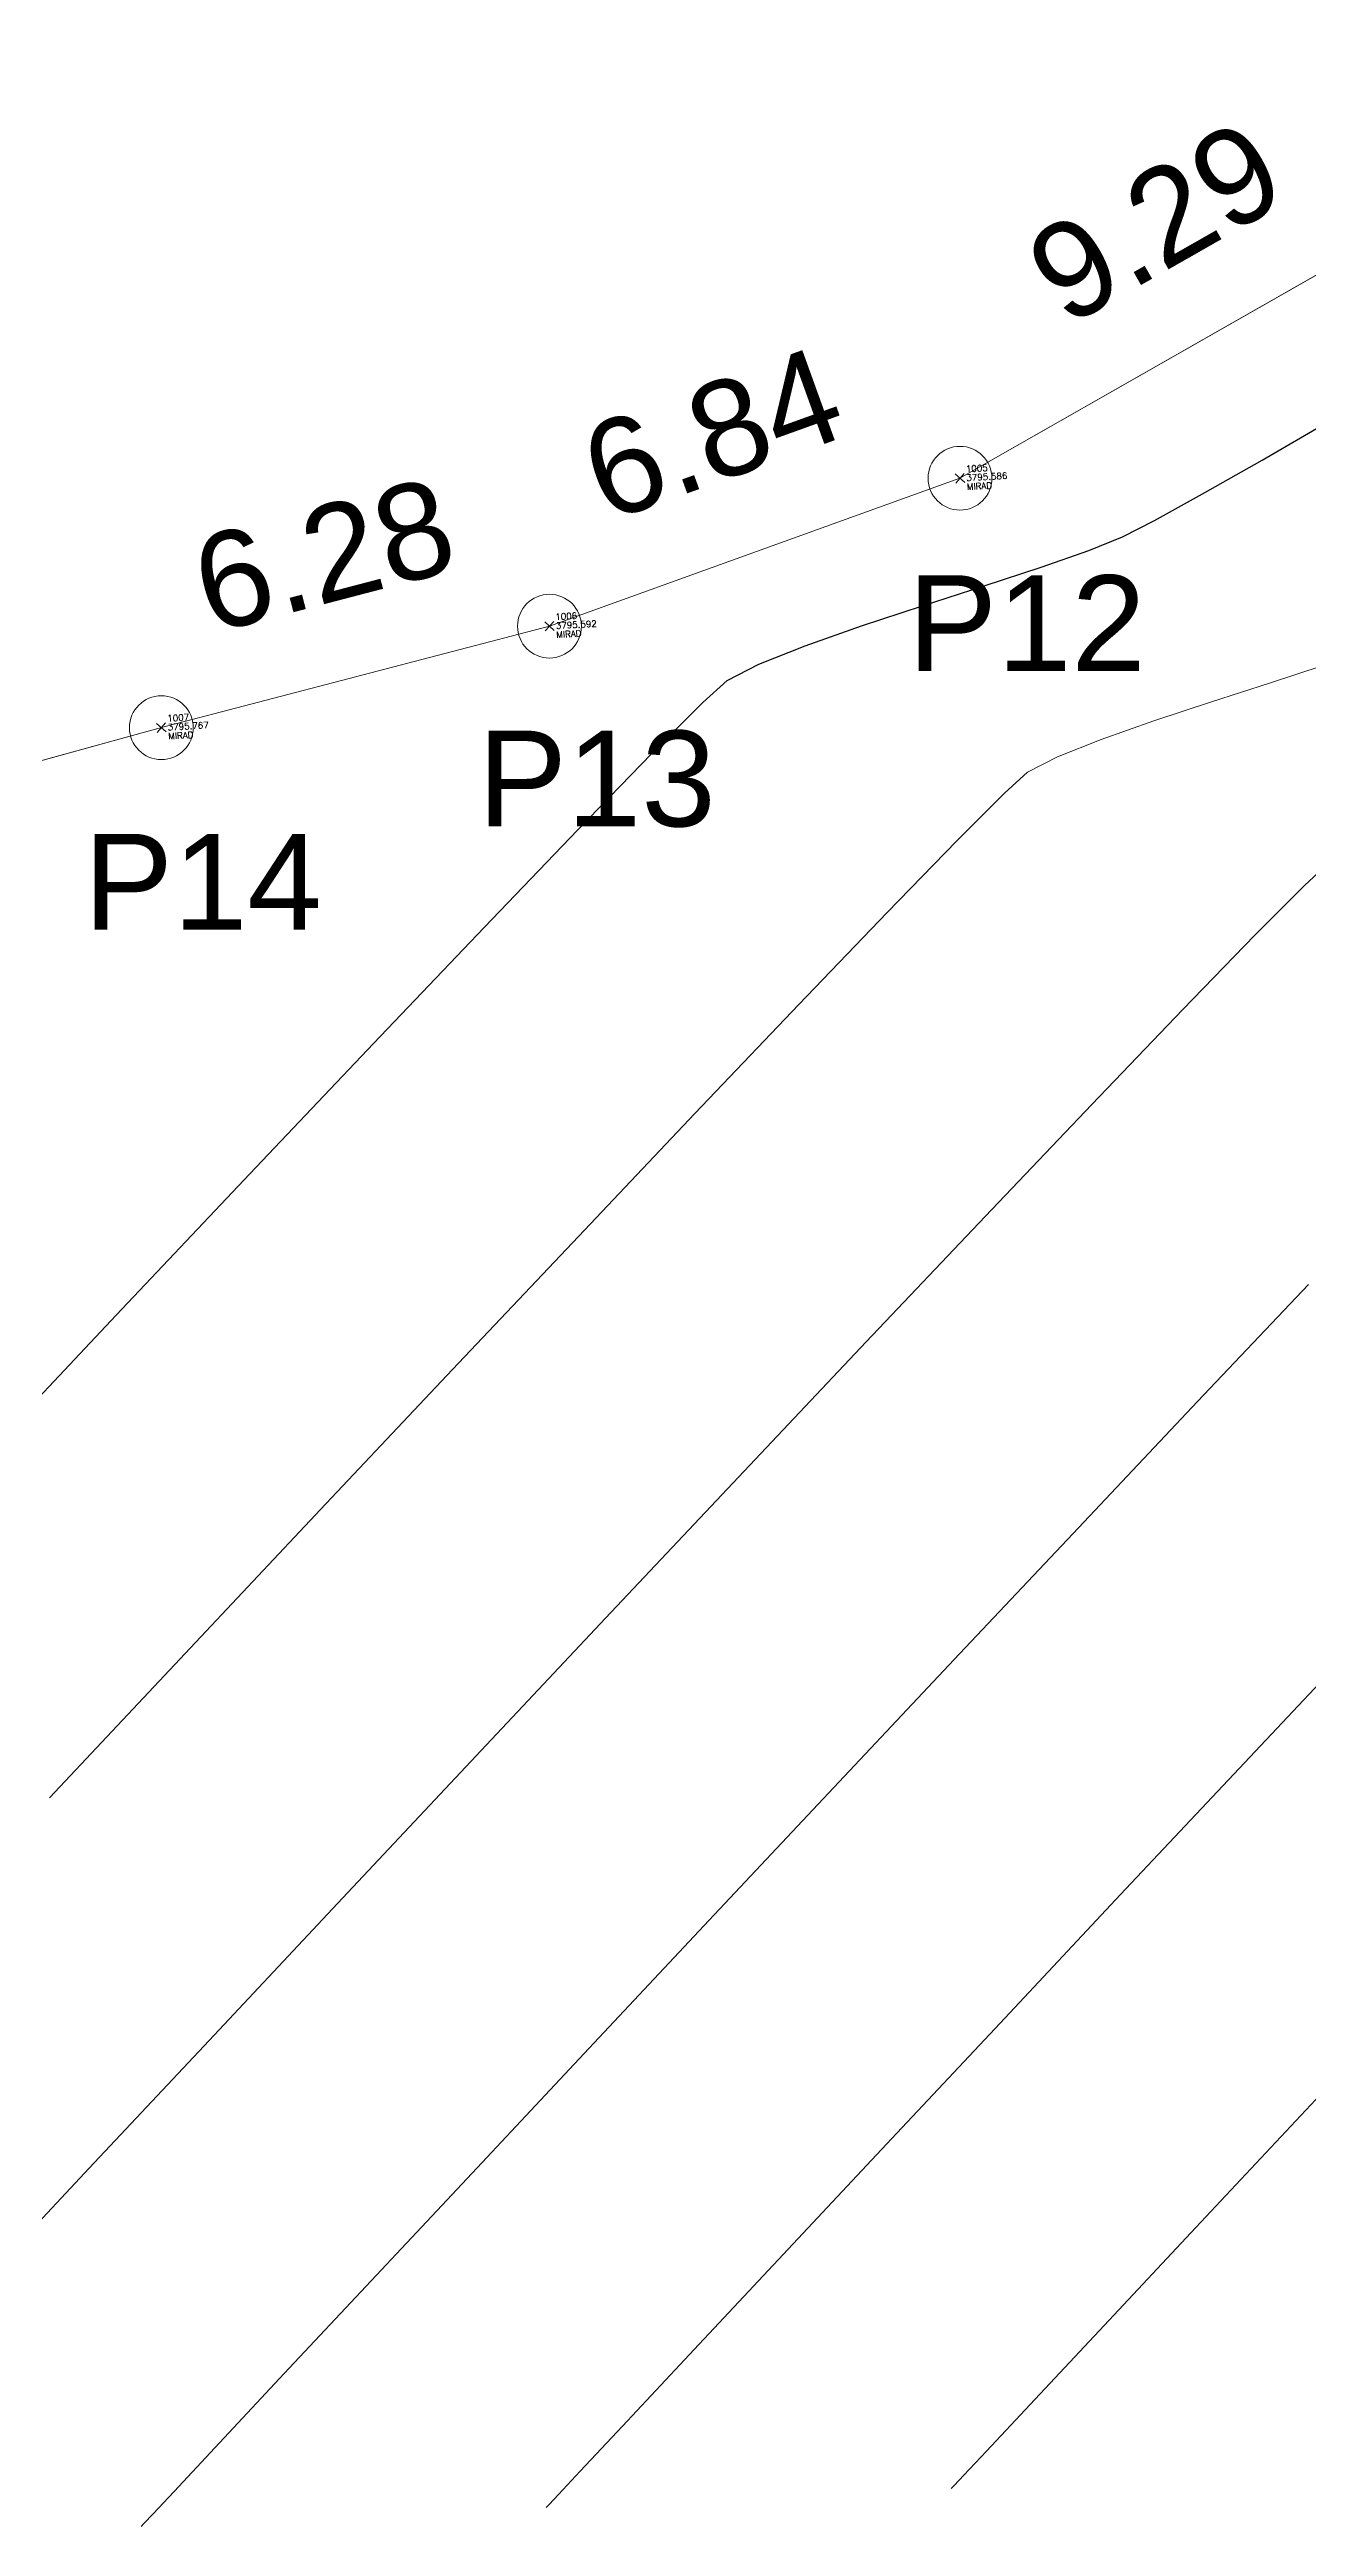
# Model space of a CAD drawing. Header units: millimetres. Extents: x 736950 to 740938, y 8500595 to 8502163.
# Drawn here: x 737253.17 to 737272.89, y 8500708.09 to 8500746.91 of the extents above; entities that cross this region are included whole.
import ezdxf
from ezdxf.enums import TextEntityAlignment as Align

# ---------------------------------------------------------------- set-up
doc = ezdxf.new("R2010")
doc.units = ezdxf.units.MM
for name, color, linetype, lineweight in [('CONT-MJR', 80, 'Continuous', 30), ('CONT-MNR', 96, 'Continuous', 15), ('COTAS', 40, 'Continuous', 5), ('CUADROS', 9, 'Continuous', 20), ('MIRADOR', 152, 'Continuous', 15), ('saiwite', 5, 'Continuous', 5)]:
    doc.layers.add(name, color=color, linetype=linetype, lineweight=lineweight)
doc.styles.add('5mm', font='arial.ttf', dxfattribs={"height": 3})
doc.styles.add('COTAS', font='arial.ttf')
doc.styles.add('CUADROS', font='arial.ttf')
doc.dimstyles.new('GenDist', dxfattribs={"dimtxt": 1.5, "dimasz": 2, "dimexe": 0.18, "dimexo": 0.0625, "dimgap": 1, "dimtad": 2, "dimzin": 1, "dimdsep": 46, "dimtxsty": 'COTAS', "dimcen": 0.09, "dimse1": 1, "dimse2": 1, "dimsd1": 1, "dimsd2": 1, "dimadec": 0, "dimazin": 0, "dimtfac": 1, "dimtofl": 0, "dimtmove": 0, "dimatfit": 3, "dimfxl": 1, "dimtolj": 1, "dimtzin": 0, "dimarcsym": 0})

# ---------------------------------------------------------------- blocks, each defined once
blk = doc.blocks.new('*D186')
at = {"layer": 'Defpoints', "color": 0, "transparency": 16777216}
for p in [(737275.5040460853, 8500744.790171899), (737267.334642245, 8500740.362461977), (737267.4334320677, 8500740.189174647)]:
    blk.add_point(p, dxfattribs=at)
at = {"layer": 'COTAS', "color": 0, "transparency": 16777216, "insert": (737270.4953830568, 8500744.19703807), "char_height": 1.5, "attachment_point": 5, "rotation": 29.687144128214975, "style": 'COTAS'}
blk.add_mtext('\\A1;9.29', dxfattribs=at)
blk = doc.blocks.new('*D187')
at = {"layer": 'Defpoints', "color": 0, "transparency": 16777216}
for p in [(737267.4334320677, 8500740.189174647), (737260.935184407, 8500738.058497174), (737261.0027571218, 8500737.87104511)]:
    blk.add_point(p, dxfattribs=at)
at = {"layer": 'COTAS', "color": 0, "transparency": 16777216, "insert": (737263.5516850869, 8500740.878782637), "char_height": 1.5, "attachment_point": 5, "rotation": 19.82321794714553, "style": 'COTAS'}
blk.add_mtext('\\A1;6.84', dxfattribs=at)
blk = doc.blocks.new('*D188')
at = {"layer": 'Defpoints', "color": 0, "transparency": 16777216}
for p in [(737261.0027571213, 8500737.871045109), (737254.873716563, 8500736.474397138), (737254.9242762337, 8500736.28110328)]:
    blk.add_point(p, dxfattribs=at)
at = {"layer": 'COTAS', "color": 0, "transparency": 16777216, "insert": (737257.4660968224, 8500738.977751993), "char_height": 1.5, "attachment_point": 5, "rotation": 14.658385840842381, "style": 'COTAS'}
blk.add_mtext('\\A1;6.28', dxfattribs=at)
blk = doc.blocks.new('*D189')
at = {"layer": 'Defpoints', "color": 0, "transparency": 16777216}
for p in [(737254.9242762341, 8500736.28110328), (737244.595466008, 8500733.641479503), (737244.6486116522, 8500733.448674375)]:
    blk.add_point(p, dxfattribs=at)
at = {"layer": 'COTAS', "color": 0, "transparency": 16777216, "insert": (737249.2640494904, 8500736.760064438), "char_height": 1.5, "attachment_point": 5, "rotation": 15.410568553325184, "style": 'COTAS'}
blk.add_mtext('\\A1;10.66', dxfattribs=at)

msp = doc.modelspace()

# ---------------------------------------------------------------- linework, layer by layer
at = {"layer": 'CONT-MJR'}
for points, elevation in [([(737272.1642614169, 8500740.471685434), (737273.2053901805, 8500741.076338686)], 3795), ([(737269.4509066467, 8500739.055084521), (737269.9794365903, 8500739.270502869)], 3795), ([(737268.7028037417, 8500738.794656944), (737269.4509066467, 8500739.055084521)], 3795), ([(737266.8467883583, 8500738.191166757), (737267.809855203, 8500738.502318302)], 3795), ([(737267.809855203, 8500738.502318302), (737268.7028037417, 8500738.794656944)], 3795), ([(737265.0092090591, 8500737.564817607), (737265.8883305346, 8500737.874300469)], 3795), ([(737262.6082079951, 8500735.87419427), (737263.4050578469, 8500736.672520122)], 3795), ([(737261.4488303247, 8500734.681010354), (737262.6082079951, 8500735.87419427)], 3795), ([(737256.3104845692, 8500729.288241334), (737258.248473195, 8500731.332440775)], 3795), ([(737272.7740170787, 8500714.534398226), (737274.5735632123, 8500716.453813946)], 3790), ([(737271.1260122872, 8500712.775120348), (737272.7740170787, 8500714.534398226)], 3790), ([(737267.8480148492, 8500709.273644874), (737268.5337884029, 8500710.00604262)], 3790)]:
    msp.add_lwpolyline(points, dxfattribs=dict(at, elevation=elevation))
at = {"layer": 'CONT-MJR', "extrusion": (0.4934430502182264, -0.8697781074454181, 0), "elevation": -7029956.133773085}
msp.add_lwpolyline([(4835893.422989653, 3795.000000000009), (4835894.495165467, 3795.000000000009)], dxfattribs=at)
at = {"layer": 'CONT-MJR', "extrusion": (0.4818743289404374, -0.8762403386675389, 0), "elevation": -7093419.166227211}
msp.add_lwpolyline([(4742314.290669097, 3795.00000000001), (4742315.149111134, 3795.00000000001)], dxfattribs=at)
at = {"layer": 'CONT-MJR', "extrusion": (0.4591533828245611, -0.8883570065242701, 0), "elevation": -7213171.286473933}
msp.add_lwpolyline([(4558102.144493485, 3795.000000000003), (4558102.707407075, 3795.000000000003)], dxfattribs=at)
at = {"layer": 'CONT-MJR', "extrusion": (0.3138912546684526, -0.9494589407882075, 0), "elevation": -7839680.263339208}
msp.add_lwpolyline([(3368310.966385399, 3795.000000000013), (3368311.975863305, 3795.000000000013)], dxfattribs=at)
at = {"layer": 'CONT-MJR', "extrusion": (-0.4576293997582712, 0.889143032631356, 0), "elevation": 7220977.509202391}
msp.add_lwpolyline([(-4545720.140355059, 3795.000000000003), (-4545720.698495626, 3795.000000000003)], dxfattribs=at)
at = {"layer": 'CONT-MJR', "extrusion": (0.3702618199357275, -0.9289274378001131, 0), "elevation": -7623587.281412519}
msp.add_lwpolyline([(3832363.476997396, 3795.000000000013), (3832364.257529621, 3795.000000000013)], dxfattribs=at)
at = {"layer": 'CONT-MJR', "extrusion": (-0.6725145125016239, 0.7400839347497711, 0), "elevation": 5795438.305432607}
msp.add_lwpolyline([(-6262505.580986774, 3795.000000000013), (-6262506.098261368, 3795.000000000013)], dxfattribs=at)
at = {"layer": 'CONT-MJR', "extrusion": (-0.7215615676627596, 0.6923502755629269, 0), "elevation": 5353506.472089525}
msp.add_lwpolyline([(-6644244.486179595, 3795), (-6644246.609974621, 3795)], dxfattribs=at)
at = {"layer": 'CONT-MJR', "extrusion": (0.7240765454372884, -0.6897196215474825, 0), "elevation": -5329289.79183826}
msp.add_lwpolyline([(6663681.657003926, 3795.000000000003), (6663684.165192765, 3795.000000000003)], dxfattribs=at)
at = {"layer": 'CONT-MJR', "extrusion": (0.726849631980137, -0.6867966311000219, 0), "elevation": -5302397.759106696}
msp.add_lwpolyline([(6685094.05530287, 3795), (6685097.105019025, 3795)], dxfattribs=at)
at = {"layer": 'CONT-MJR', "extrusion": (0.7276897550855164, -0.6859064224393742, 0), "elevation": -5294210.95394443}
msp.add_lwpolyline([(6691576.195609752, 3795), (6691579.402440072, 3795)], dxfattribs=at)
at = {"layer": 'CONT-MJR', "extrusion": (0.730002780339946, -0.6834441752593613, 0), "elevation": -5271552.659855509}
msp.add_lwpolyline([(6709425.518919748, 3790), (6709427.617369162, 3790)], dxfattribs=at)
at = {"layer": 'CONT-MJR', "extrusion": (0.730075128857028, -0.6833668899093619, 0), "elevation": -5270842.339042936}
msp.add_lwpolyline([(6709981.858000808, 3790), (6709983.552626153, 3790)], dxfattribs=at)
at = {"layer": 'CONT-MJR', "extrusion": (0.7295567885832069, -0.6839202382092212, 0), "elevation": -5275928.347855172}
msp.add_lwpolyline([(6705982.044439387, 3790.000000000003), (6705982.560598154, 3790.000000000003)], dxfattribs=at)
at = {"layer": 'CONT-MJR', "extrusion": (0.7272793777572266, -0.6863415379306875, 0), "elevation": -5298190.172459816}
msp.add_lwpolyline([(6688407.291974979, 3790), (6688407.362990445, 3790)], dxfattribs=at)
at = {"layer": 'CONT-MJR', "extrusion": (0.7286933464431786, -0.684840132329759, 0), "elevation": -5284384.687813661}
msp.add_lwpolyline([(6699320.161632461, 3790.00000000001), (6699320.382191463, 3790.00000000001)], dxfattribs=at)
at = {"layer": 'CONT-MNR', "extrusion": (0.3111360960367806, -0.9503653664475529, 0), "elevation": -7849413.995251384}
msp.add_lwpolyline([(3345564.158366869, 3794.000000000013), (3345565.043337034, 3794.000000000013)], dxfattribs=at)
at = {"layer": 'CONT-MNR', "extrusion": (0.3074366306721351, -0.9515685567109525, 0), "elevation": -7862369.512483256}
msp.add_lwpolyline([(3315002.101912558, 3794), (3315003.055167685, 3794)], dxfattribs=at)
at = {"layer": 'CONT-MNR'}
for points, elevation in [([(737270.4708470494, 8500736.387756813), (737271.3735935375, 8500736.686204923)], 3794), ([(737268.4924915432, 8500735.583485272), (737268.9599123271, 8500735.824060168)], 3794), ([(737272.0521936289, 8500733.029290637), (737272.8276821963, 8500733.808863746)], 3793), ([(737263.280684775, 8500730.232088793), (737264.9083301947, 8500731.94079985)], 3794), ([(737267.827087784, 8500728.620047083), (737269.4981171519, 8500730.376818068)], 3793), ([(737259.486256836, 8500726.22278342), (737261.457194179, 8500728.308665967)], 3794), ([(737263.9659431427, 8500724.5357569), (737265.9651033572, 8500726.653671948)], 3793), ([(737255.2956356226, 8500721.772647398), (737257.4162711747, 8500724.026693212)], 3794), ([(737259.7712124323, 8500720.077564025), (737261.8833864108, 8500722.32436618)], 3793), ([(737257.6832004783, 8500717.853414671), (737259.7712124323, 8500720.077564025)], 3793), ([(737263.4234449285, 8500717.504261687), (737265.3729906094, 8500719.580926431)], 3792), ([(737255.6731298189, 8500715.709982362), (737257.6832004783, 8500717.853414671)], 3793), ([(737258.2087431783, 8500711.939551849), (737259.7912098761, 8500713.62946734)], 3792), ([(737256.848858816, 8500710.486766886), (737258.2087431783, 8500711.939551849)], 3792), ([(737262.1464574019, 8500709.664273106), (737263.2684595576, 8500710.862994138)], 3791), ([(737260.9978649145, 8500708.438660162), (737261.1438489431, 8500708.593977973)], 3791), ([(737254.6058131106, 8500708.092265725), (737254.6518683255, 8500708.14106266)], 3792)]:
    msp.add_lwpolyline(points, dxfattribs=dict(at, elevation=elevation))
at = {"layer": 'CONT-MNR', "extrusion": (0.3702618166714827, -0.9289274391012107, 0), "elevation": -7623584.215047503}
msp.add_lwpolyline([(3832367.256121045, 3794.00000000001), (3832367.991284038, 3794.00000000001)], dxfattribs=at)
at = {"layer": 'CONT-MNR', "extrusion": (0.3320612099072024, -0.9432578400813666, 0), "elevation": -7773567.319638249}
msp.add_lwpolyline([(3518200.084075958, 3794.00000000001), (3518200.961907671, 3794.00000000001)], dxfattribs=at)
at = {"layer": 'CONT-MNR', "extrusion": (0.672465544702599, -0.7401284288472082, 0), "elevation": -5795848.413055124}
msp.add_lwpolyline([(6262124.668726542, 3794), (6262125.155507507, 3794)], dxfattribs=at)
at = {"layer": 'CONT-MNR', "extrusion": (-0.7077397792213916, 0.706473215987454, 0), "elevation": 5483747.789546405}
msp.add_lwpolyline([(-6537167.620595505, 3794.000000000003), (-6537168.681809581, 3794.000000000003)], dxfattribs=at)
at = {"layer": 'CONT-MNR', "extrusion": (0.7171833375258682, -0.6968845387689819, 0), "elevation": -5395274.562744729}
msp.add_lwpolyline([(6610373.818376258, 3794), (6610375.383570663, 3794)], dxfattribs=at)
at = {"layer": 'CONT-MNR', "extrusion": (-0.67472549758736, 0.7380687657024171, 0), "elevation": 5776669.33435736}
msp.add_lwpolyline([(-6279819.894956614, 3793), (-6279820.395474241, 3793)], dxfattribs=at)
at = {"layer": 'CONT-MNR', "extrusion": (0.7215562002994289, -0.6923558693399302, 0), "elevation": -5353553.587029356}
msp.add_lwpolyline([(6644205.525508305, 3794), (6644207.523616325, 3794)], dxfattribs=at)
at = {"layer": 'CONT-MNR', "extrusion": (0.7180036816826307, -0.6960393042710934, 0), "elevation": -5387480.255625029}
msp.add_lwpolyline([(6616726.318015073, 3793.00000000001), (6616727.9382992, 3793.00000000001)], dxfattribs=at)
at = {"layer": 'CONT-MNR', "extrusion": (0.722172694094094, -0.6917128016054628, 0), "elevation": -5347628.124912828}
msp.add_lwpolyline([(6648974.108075082, 3793.00000000001), (6648976.170050853, 3793.00000000001)], dxfattribs=at)
at = {"layer": 'CONT-MNR', "extrusion": (0.7257076471881926, -0.6880032055249291, 0), "elevation": -5313492.048195768}
msp.add_lwpolyline([(6676281.786127618, 3794.000000000003), (6676284.436537649, 3794.000000000003)], dxfattribs=at)
at = {"layer": 'CONT-MNR', "extrusion": (0.7261180890228599, -0.6875700115579433, 0), "elevation": -5309502.569833698}
msp.add_lwpolyline([(6679453.361217365, 3793.000000000003), (6679456.069282573, 3793.000000000003)], dxfattribs=at)
at = {"layer": 'CONT-MNR', "extrusion": (-0.7261178297902011, 0.687570285324176, 0), "elevation": 5309500.677560978}
msp.add_lwpolyline([(-6679454.248228727, 3792.00000000001), (-6679456.775134913, 3792.00000000001)], dxfattribs=at)
at = {"layer": 'CONT-MNR', "extrusion": (0.7276908960580315, -0.6859052119602673, 0), "elevation": -5294195.405472944}
msp.add_lwpolyline([(6691588.188503181, 3794), (6691591.206391985, 3794)], dxfattribs=at)
at = {"layer": 'CONT-MNR', "extrusion": (0.7272013942431929, -0.6864241634811208, 0), "elevation": -5298958.929318247}
msp.add_lwpolyline([(6687817.611982277, 3792), (6687820.329868285, 3792)], dxfattribs=at)
at = {"layer": 'CONT-MNR', "extrusion": (-0.727994944530367, 0.6855824973978173, 0), "elevation": 5291223.516924107}
msp.add_lwpolyline([(-6693936.720243286, 3793.00000000001), (-6693939.757889, 3793.00000000001)], dxfattribs=at)
at = {"layer": 'CONT-MNR', "extrusion": (0.7279965406267864, -0.6855808025575335, 0), "elevation": -5291203.514083427}
msp.add_lwpolyline([(6693952.312489353, 3792), (6693955.147615879, 3792)], dxfattribs=at)
at = {"layer": 'CONT-MNR', "extrusion": (0.7283004917436318, -0.6852579030744441, 0), "elevation": -5288230.121701952}
msp.add_lwpolyline([(6696299.988308325, 3791), (6696302.814581371, 3791)], dxfattribs=at)
at = {"layer": 'CONT-MNR', "extrusion": (0.7288332405350921, -0.6846912497550386, 0), "elevation": -5283033.648114045}
msp.add_lwpolyline([(6700397.745700473, 3794), (6700400.84620309, 3794)], dxfattribs=at)
at = {"layer": 'CONT-MNR', "extrusion": (0.7286003395737697, -0.684939081359056, 0), "elevation": -5285303.259533749}
msp.add_lwpolyline([(6698609.040578424, 3792.000000000003), (6698611.919203281, 3792.000000000003)], dxfattribs=at)
at = {"layer": 'CONT-MNR', "extrusion": (-0.7288648249515931, 0.684657627539695, 0), "elevation": 5282711.280412106}
msp.add_lwpolyline([(-6700651.826794881, 3791), (-6700654.660650755, 3791)], dxfattribs=at)
at = {"layer": 'CONT-MNR', "extrusion": (-0.7292982353475328, 0.6841959397124296, 0), "elevation": 5278467.061930749}
msp.add_lwpolyline([(-6703992.978336575, 3791), (-6703995.737784666, 3791)], dxfattribs=at)
at = {"layer": 'CONT-MNR', "extrusion": (0.7294357568143934, -0.6840493232805755, 0), "elevation": -5277123.752937435}
msp.add_lwpolyline([(6705049.107684636, 3792.00000000001), (6705051.852073516, 3792.00000000001)], dxfattribs=at)
at = {"layer": 'CONT-MNR', "extrusion": (-0.7296307265180599, 0.6838413580069052, 0), "elevation": 5275207.728439248}
msp.add_lwpolyline([(-6706555.366527709, 3791.00000000001), (-6706557.969576412, 3791.00000000001)], dxfattribs=at)
at = {"layer": 'CONT-MNR', "extrusion": (0.7297206680164832, -0.6837453814612408, 0), "elevation": -5274334.403520222}
msp.add_lwpolyline([(6707240.360816661, 3793.000000000003), (6707243.107965153, 3793.000000000003)], dxfattribs=at)
at = {"layer": 'CONT-MNR', "extrusion": (0.7297204176599917, -0.6837456486516951, 0), "elevation": -5274332.431816865}
msp.add_lwpolyline([(6707242.474268503, 3792.000000000003), (6707245.040921318, 3792.000000000003)], dxfattribs=at)
at = {"layer": 'CONT-MNR', "extrusion": (0.7298770597581286, -0.6835784356157157, 0), "elevation": -5272791.087174143}
msp.add_lwpolyline([(6708453.166499374, 3791), (6708455.53115645, 3791)], dxfattribs=at)
at = {"layer": 'CONT-MNR', "extrusion": (0.7299334447140235, -0.6835182267415548, 0), "elevation": -5272246.555853651}
msp.add_lwpolyline([(6708879.167254813, 3793), (6708881.643926528, 3793)], dxfattribs=at)
at = {"layer": 'CONT-MNR', "extrusion": (0.7300368831233437, -0.6834077474535634, 0), "elevation": -5271222.284085318}
msp.add_lwpolyline([(6709683.892331189, 3791.000000000003), (6709685.936603958, 3791.000000000003)], dxfattribs=at)
at = {"layer": 'CONT-MNR', "extrusion": (0.7300889325393415, -0.6833521424445562, 0), "elevation": -5270715.657642411}
msp.add_lwpolyline([(6710079.101342243, 3792.000000000013), (6710080.692309218, 3792.000000000013)], dxfattribs=at)
at = {"layer": 'CONT-MNR', "extrusion": (0.7299366031122676, -0.6835148538524413, 0), "elevation": -5272211.125772523}
msp.add_lwpolyline([(6708903.21713022, 3792.000000000013), (6708904.153083969, 3792.000000000013)], dxfattribs=at)
at = {"layer": 'CONT-MNR', "extrusion": (-0.7299483763008924, 0.6835022808562463, 0), "elevation": 5272091.137712717}
msp.add_lwpolyline([(-6708998.606828543, 3791.00000000001), (-6708999.575534069, 3791.00000000001)], dxfattribs=at)
at = {"layer": 'CONT-MNR', "extrusion": (-0.729531894015559, 0.6839467929700902, 0), "elevation": 5276176.862168326}
msp.add_lwpolyline([(-6705785.435956041, 3791.00000000001), (-6705785.933795971, 3791.00000000001)], dxfattribs=at)
at = {"layer": 'CONT-MNR', "extrusion": (0.7295077286658572, -0.6839725680294365, 0), "elevation": -5276418.210514765}
msp.add_lwpolyline([(6705594.451830294, 3792.000000000013), (6705594.93253864, 3792.000000000013)], dxfattribs=at)
at = {"layer": 'CONT-MNR', "extrusion": (-0.72863234894009, 0.6849050299698834, 0), "elevation": 5284990.175361929}
msp.add_lwpolyline([(-6698840.359909945, 3792), (-6698840.566172394, 3792)], dxfattribs=at)
at = {"layer": 'CONT-MNR', "extrusion": (0.7272601706136556, -0.6863618901417798, 0), "elevation": -5298381.752408938}
msp.add_lwpolyline([(6688254.452471056, 3791), (6688254.52145931, 3791)], dxfattribs=at)
at = {"layer": 'COTAS'}
for centre in [(737267.4334320675, 8500740.189174647), (737261.0027571216, 8500737.87104511), (737254.9242762337, 8500736.28110328)]:
    msp.add_circle(centre, 0.5, dxfattribs=at)
at = {"layer": 'MIRADOR'}
for p, q in [((737267.4334320799, 8500740.189174652), (737275.5040460824, 8500744.790171895)), ((737261.0027571215, 8500737.871045109), (737267.4334320799, 8500740.189174652)), ((737254.9242762283, 8500736.281103276), (737261.0027571215, 8500737.871045109)), ((737244.6486116513, 8500733.448674371), (737254.9242762283, 8500736.281103276))]:
    msp.add_line(p, q, dxfattribs=at)
at = {"layer": 'MIRADOR', "linetype": 'Continuous', "extrusion": (0.665787337252013, 0.7461415559763941, 0)}
for points, elevation in [([(5109579.205285132, 0), (5109579.405254931, 0)], 6833618.833049215), ([(5109582.460097656, 0), (5109582.660067454, 0)], 6833612.821934475), ([(5109585.93694171, 0), (5109586.136911507, 0)], 6833607.588637193)]:
    msp.add_lwpolyline(points, dxfattribs=dict(at, elevation=elevation))
at = {"layer": 'MIRADOR', "linetype": 'Continuous', "extrusion": (0.7461415586651008, -0.6657873342388049, 0)}
for points, elevation in [([(6833618.953668568, 0), (6833618.753698768, 0)], -5109579.277673239), ([(6833612.942553843, 0), (6833612.742584042, 0)], -5109582.532485783), ([(6833607.709256576, 0), (6833607.509286777, 0)], -5109586.009329857)]:
    msp.add_lwpolyline(points, dxfattribs=dict(at, elevation=elevation))
at = {"layer": 'saiwite', "flags": 128}
msp.add_lwpolyline([(737224.9208191042, 8500729.733759237), (737224.1988801018, 8500776.24587994), (737229.4823230781, 8500775.649115872), (737240.6241810607, 8500774.560426448), (737247.3748595157, 8500774.33563016), (737258.7180751736, 8500771.767992426), (737272.5384525403, 8500771.186312882), (737285.1127835897, 8500763.970116144), (737284.7957877077, 8500755.090760136), (737282.4792452557, 8500750.247311855), (737275.5040460858, 8500744.790171897), (737267.4334320674, 8500740.189174645), (737261.0027571215, 8500737.871045109), (737254.9242762337, 8500736.281103278), (737244.6486116522, 8500733.448674377), (737238.3097056698, 8500734.357972985), (737229.830328713, 8500733.947520064), (737224.920819104, 8500729.733759254)], dxfattribs=at)

# ---------------------------------------------------------------- texts
at = {"layer": 'CUADROS', "style": 'CUADROS'}
for s, p in [('P12', (737268.4802865904, 8500737.918911312)), ('P13', (737261.7437278266, 8500735.483376287)), ('P14', (737255.5727764511, 8500733.866678406))]:
    msp.add_text(s, height=1.5, dxfattribs=at).set_placement(p, align=Align.MIDDLE_CENTER)
at = {"layer": 'MIRADOR', "color": 2, "char_height": 0.1, "width": 0.4333333333333333, "attachment_point": 1, "rotation": 3.2572437629721005, "style": '5mm'}
for s, insert in [('\\Ftxt.shx;\\W1.0000000000;\\T1.0000000000;\\o\\l1005', (737267.5224749172, 8500740.384549607)), ('\\Ftxt.shx;\\W1.0000000000;\\T1.0000000000;\\o\\l1006', (737261.0917999586, 8500738.066420065)), ('\\Ftxt.shx;\\W1.0000000000;\\T1.0000000000;\\o\\l1007', (737255.0133190658, 8500736.47647823))]:
    msp.add_mtext(s, dxfattribs=dict(at, insert=insert))
at = {"layer": 'MIRADOR', "color": 1, "char_height": 0.1, "width": 0.8333333333333334, "attachment_point": 1, "rotation": 3.2572437629721005, "style": '5mm'}
for s, insert in [('\\Ftxt.shx;\\W1.0000000000;\\T1.0000000000;\\o\\l3795.586', (737267.5304295787, 8500740.244775778)), ('\\Ftxt.shx;\\W1.0000000000;\\T1.0000000000;\\o\\l3795.592', (737261.0997546201, 8500737.926646236)), ('\\Ftxt.shx;\\W1.0000000000;\\T1.0000000000;\\o\\l3795.767', (737255.0212737273, 8500736.336704401))]:
    msp.add_mtext(s, dxfattribs=dict(at, insert=insert))
at = {"layer": 'MIRADOR', "color": 3, "char_height": 0.1, "width": 0.5666666666666668, "attachment_point": 1, "rotation": 3.2572437629721005, "style": '5mm'}
for insert in [(737267.5383842401, 8500740.105001949), (737261.1077092815, 8500737.786872407), (737255.0292283888, 8500736.196930572)]:
    msp.add_mtext('\\Ftxt.shx;\\W1.0000000000;\\T1.0000000000;\\o\\lMIRAD', dxfattribs=dict(at, insert=insert))

# ---------------------------------------------------------------- dimensions: what is measured, and where the dimension line sits
at = {"layer": 'COTAS'}
for p1, p2, distance, picture, middle in [((737275.5040460858, 8500744.790171899), (737267.4334320675, 8500740.189174647), -0.19946911501358572, '*D186', (737270.4953830568, 8500744.19703807)), ((737267.4334320675, 8500740.189174647), (737261.0027571216, 8500737.87104511), -0.19925949828882952, '*D187', (737263.5516850869, 8500740.878782637)), ((737261.0027571216, 8500737.87104511), (737254.9242762337, 8500736.28110328), -0.1997968867668778, '*D188', (737257.4660968224, 8500738.977751993)), ((737254.9242762337, 8500736.28110328), (737244.6486116522, 8500733.448674377), -0.19999569053971866, '*D189', (737249.2640494904, 8500736.760064438))]:
    dim = msp.add_aligned_dim(p1=p1, p2=p2, distance=distance, dimstyle='GenDist', dxfattribs=at)
    dim.commit()
    dim.dimension.update_dxf_attribs({"geometry": picture, "text_midpoint": middle})

doc.saveas('drawing.dxf')
